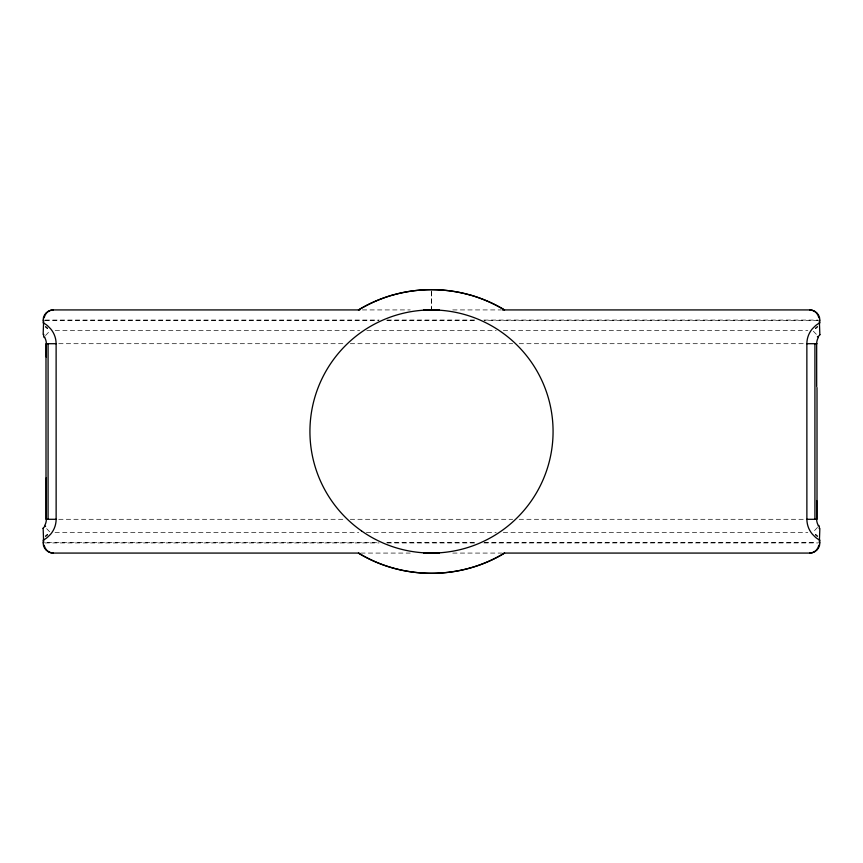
<?xml version="1.0" encoding="UTF-8"?>
<svg xmlns="http://www.w3.org/2000/svg" width="863" height="863" viewBox="0 0 863 863"><rect width="100%" height="100%" fill="white"/><g stroke="black" fill="none" stroke-linecap="round" stroke-linejoin="round"><path stroke-width="0.65" stroke-dasharray="4.32 3.24" d="M45.523 335.534L49.558 331.273M817.488 527.444L813.453 531.727M47.745 534.456L45.793 536.106L47.638 534.682M815.255 328.544L817.207 326.894L815.362 328.318M362.428 309.925L410.249 309.925M452.751 309.925L500.853 309.925M45.167 320.065L379.116 320.065M387.153 320.065L475.847 320.065M483.884 320.065L817.833 320.065M44.995 320.367L378.706 320.302M818.005 320.367L484.294 320.302M386.732 320.302L476.268 320.302M55.189 330.367L359.666 330.335M366.807 330.335L496.193 330.335M503.334 330.335L807.811 330.367M58.749 343.701L343.808 343.701M350.324 343.701L512.676 343.701M519.192 343.701L804.251 343.701M58.749 519.299L343.808 519.299M350.324 519.299L512.676 519.299M519.192 519.299L804.251 519.299M55.038 532.633L358.738 532.665M366.397 532.665L496.203 532.665M503.345 532.665L807.811 532.633M47.195 542.644L378.695 542.698M386.721 542.698L476.279 542.698M484.305 542.698L815.805 542.644M45.167 542.935L379.116 542.935M387.153 542.935L475.847 542.935M483.884 542.935L817.833 542.935M360.788 553.075L410.249 553.075M452.751 553.075L502.212 553.075M813.345 331.209L817.434 335.448M49.655 531.791L45.566 527.552M815.362 534.682L817.207 536.106L815.255 534.456M47.638 328.318L45.793 326.894L47.745 328.544M815.621 534.758A10.129 9.385 90 0 1 817.088 536.365M815.416 534.273A10.129 10.108 0 0 1 817.639 536.322M817.639 326.678A10.129 10.108 0 0 1 815.416 328.727M817.088 326.635A10.129 9.385 -90 0 1 815.621 328.242M45.361 536.322A10.129 10.108 0 0 1 47.584 534.273M45.912 536.365A10.129 9.385 -90 0 1 47.379 534.758M47.379 328.242A10.129 9.385 90 0 1 45.912 326.635M47.584 328.727A10.129 10.108 0 0 1 45.361 326.678M431.5 290.939L431.5 308.663L431.5 290.939"/><path stroke-width="1.29" d="M818.232 525.977L818.016 524.931A12.492 12.287 -89.5 0 1 816.657 519.299L816.678 500.529M44.779 337.012L45.005 338.113A12.481 12.276 -89.5 0 1 46.343 343.701L46.322 357.099M43.215 540.141L44.196 539.602A24.466 24.466 0 0 0 47.443 537.358L50.604 534.251A23.225 23.225 0 0 0 56.138 519.299L56.117 343.701A23.225 23.225 0 0 0 50.583 328.76L47.443 325.642A24.466 24.466 0 0 0 44.196 323.398L43.215 322.859M819.85 322.827L818.804 323.398A24.466 24.466 0 0 0 815.557 325.642L812.396 328.749A23.225 23.225 0 0 0 806.862 343.701L806.883 519.299A23.225 23.225 0 0 0 812.407 534.229L815.535 537.347A24.466 24.466 0 0 0 818.782 539.591L819.85 540.173M392.978 294.995C418.005 287.897 444.995 287.897 470.022 294.995M44.132 317.811A10.129 9.385 -90 0 1 53.279 309.925L359.839 309.925M423.528 309.925L439.472 309.925M502.18 309.925L809.721 309.925A10.129 9.385 -90 0 1 818.868 317.811M43.15 334.596L43.668 320.065M819.332 320.065L819.85 334.596M43.668 320.367L43.172 320.367A10.129 10.108 0 0 0 43.603 323.345M819.332 320.367L819.828 320.367A10.129 10.108 0 0 1 819.397 323.345M56.117 343.701L45.987 343.701L46.009 519.299L56.117 519.299M806.883 343.701L817.013 343.701M806.883 519.299L817.013 519.299L817.013 387.595M43.668 542.633L43.172 542.633A10.129 10.108 0 0 1 43.603 539.655M819.332 542.633L819.828 542.633A10.129 10.108 0 0 0 819.397 539.655M43.15 528.404L43.668 542.935M819.332 542.935L819.85 528.404M44.132 545.189A10.129 9.385 -90 0 0 53.279 553.075L358.976 553.075M423.528 553.075L439.472 553.075M504.024 553.075L809.721 553.075A10.129 9.385 -90 0 0 818.868 545.189M818.221 337.012L818.383 337.39A12.47 12.255 90 0 0 816.668 343.701L816.678 386.592M44.779 525.988L44.639 525.653A12.47 12.255 90 0 0 46.332 519.299L46.322 477.746M814.92 343.701L814.92 519.299M48.08 343.701L48.08 519.299M43.15 320.065A10.129 10.129 0 0 1 53.279 309.925M53.279 553.075A10.129 10.129 0 0 1 43.15 542.935M809.721 309.925A10.129 10.129 0 0 1 819.85 320.065M819.85 542.935A10.129 10.129 0 0 1 809.721 553.075M358.447 309.925A141.834 141.834 0 0 1 504.553 309.925M43.031 528.372A15.351 6.839 13.5 0 1 45.61 526.193M819.969 334.628A15.351 6.839 13.5 0 1 817.39 336.807M818.825 525.427A15.351 7.055 -26.5 0 1 819.224 528.588M44.175 337.573A15.351 7.055 -26.5 0 1 43.776 334.413M358.533 310A125.61 88.824 0 0 1 392.935 294.909M470.065 294.909A125.61 88.824 0 0 1 504.467 310M504.553 553.075C460.745 580.012 402.255 580.012 358.447 553.075A141.834 141.834 0 0 0 504.553 553.075M361.5 530.896A121.575 121.575 0 0 0 552.579 442.428A121.575 121.575 0 0 0 380.421 321.176A121.575 121.575 0 0 0 361.5 530.896"/></g></svg>
